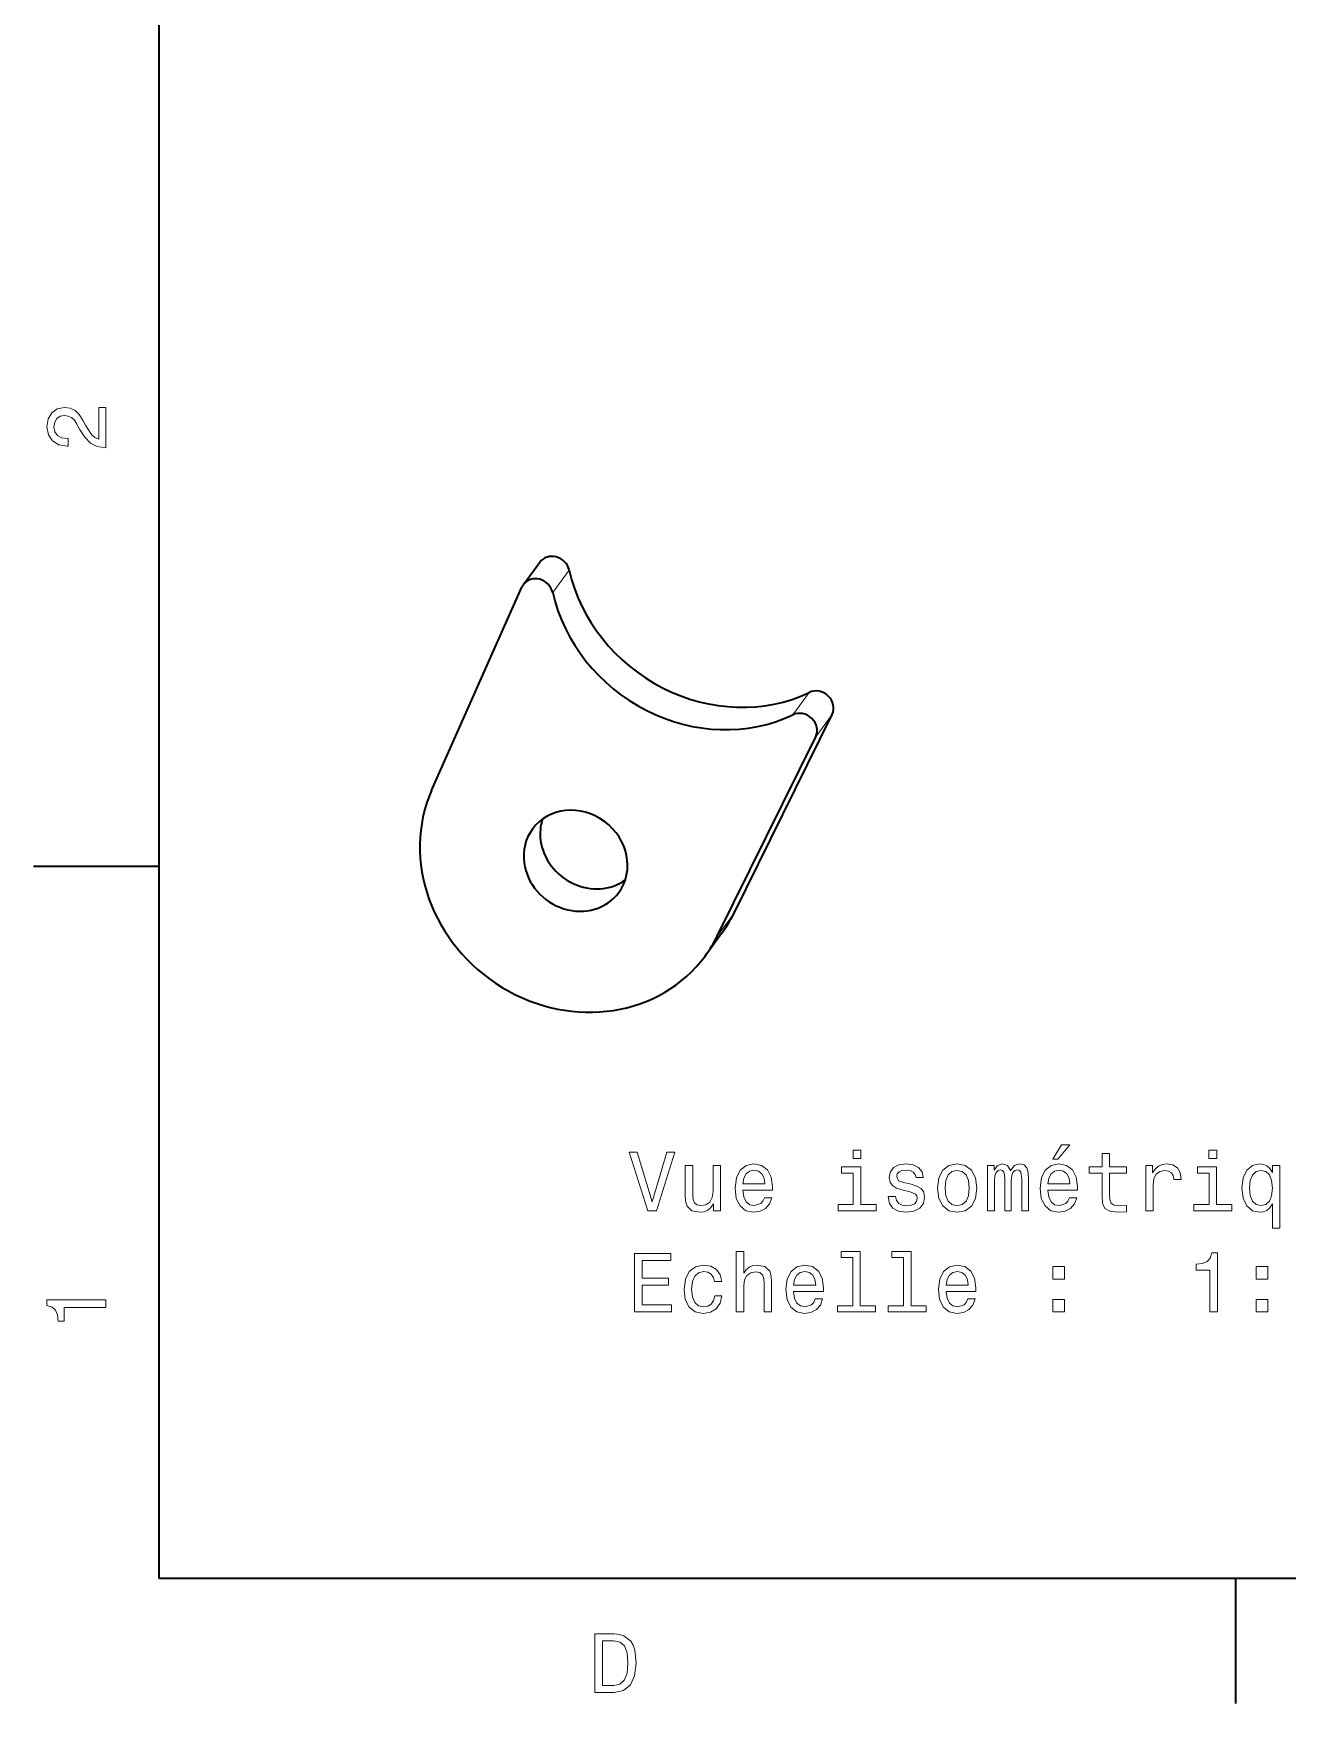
# Model space of a CAD drawing. Extents: x 0 to 296, y 0 to 210.
# Drawn here: x 2.5 to 77.4, y 2.5 to 102.3 of the extents above; entities that cross this region are included whole.
import ezdxf

# ---------------------------------------------------------------- set-up
doc = ezdxf.new("R2010")
doc.units = 0

msp = doc.modelspace()

# ---------------------------------------------------------------- linework, layer by layer
at = {"color": 7, "lineweight": 35}
for p, q in [((10, 200), (10, 10)), ((10, 10), (287, 10))]:
    msp.add_line(p, q, dxfattribs=at)
at = {"color": 7, "lineweight": 35, "ltscale": 0.041511}
for p, q in [((31.762405, 69.340767), (32.746487, 70.678162)), ((43.600109, 48.491905), (42.616024, 47.154518))]:
    msp.add_line(p, q, dxfattribs=at)
at = {"color": 7, "lineweight": 13, "ltscale": 0.041511}
for p, q in [((33.51358, 68.870819), (34.497665, 70.208206)), ((47.851917, 61.561501), (48.836002, 62.898888)), ((49.220947, 60.239227), (50.205032, 61.576614)), ((44.325008, 49.683144), (43.340923, 48.345757))]:
    msp.add_line(p, q, dxfattribs=at)
at = {"color": 7, "lineweight": 35, "ltscale": 0.332148}
msp.add_line((26.285084, 57.040382), (31.672127, 69.185165), dxfattribs=at)
at = {"color": 7, "lineweight": 35, "ltscale": 0.33169}
for p, q in [((44.325008, 49.683144), (50.205032, 61.576614)), ((43.340923, 48.345757), (49.220947, 60.239227))]:
    msp.add_line(p, q, dxfattribs=at)
at = {"color": 7, "lineweight": 35, "ltscale": 0.1875}
for p, q in [((10, 52.5), (2.5, 52.5)), ((74.300003, 10), (74.300003, 2.5))]:
    msp.add_line(p, q, dxfattribs=at)
at = {"color": 7, "lineweight": 13}
for points in [[(6.833213, 77.519447), (6.833213, 79.925072), (6.399496, 79.925072), (6.399496, 78.023773), (6.162464, 78.129684), (5.965778, 78.311241), (5.607709, 78.871033), (5.456412, 79.168587), (5.239553, 79.501442), (4.987392, 79.738472), (4.689842, 79.874641), (4.351945, 79.925072), (3.928314, 79.839333), (3.595461, 79.602303), (3.383646, 79.239189), (3.307997, 78.770172), (3.393732, 78.286018), (3.630764, 77.91787), (4.009006, 77.680832), (4.508286, 77.600143), (4.578891, 77.600143), (4.578891, 78.059074), (4.538545, 78.059074), (4.195605, 78.104462), (3.943444, 78.240631), (3.782061, 78.457489), (3.726585, 78.744957), (3.777017, 79.03746), (3.903098, 79.254318), (4.099784, 79.395531), (4.346902, 79.445961), (4.578891, 79.41066), (4.775577, 79.314842), (4.947046, 79.153458), (5.098343, 78.931557), (5.259727, 78.634003), (5.572406, 78.139771), (5.90526, 77.791786), (6.308718, 77.585014), (6.818084, 77.519447)], [(40.331715, 35.445297), (39.454193, 32.464748), (38.551453, 35.445297), (38.072346, 35.445297), (39.20203, 31.940254), (39.706352, 31.940254), (40.810822, 35.445297)], [(51.926094, 35.561291), (51.457073, 35.561291), (51.457073, 35.056969), (51.926094, 35.056969)], [(63.394394, 35.016624), (63.691944, 35.016624), (64.392952, 35.87397), (63.898716, 35.87397)], [(66.329552, 34.179447), (66.329552, 32.822819), (66.35981, 32.38406), (66.501022, 32.081463), (66.78344, 31.904951), (67.26255, 31.844433), (67.787048, 31.86965), (67.787048, 32.252934), (67.403763, 32.222675), (67.055779, 32.26302), (66.869179, 32.389103), (66.788483, 32.600918), (66.773354, 32.898468), (66.773354, 34.179447), (67.787048, 34.179447), (67.787048, 34.55769), (66.773354, 34.55769), (66.773354, 35.349476), (66.329552, 35.349476), (66.329552, 34.55769), (65.562981, 34.55769), (65.562981, 34.179447)], [(73.178253, 35.561291), (72.709229, 35.561291), (72.709229, 35.056969), (73.178253, 35.056969)], [(43.534164, 34.648468), (43.090359, 34.648468), (43.090359, 33.085068), (43.039925, 32.721954), (42.893673, 32.459705), (42.666729, 32.298325), (42.369179, 32.24789), (42.132145, 32.288239), (41.98085, 32.409275), (41.895115, 32.616047), (41.874943, 32.908554), (41.874943, 34.648468), (41.431137, 34.648468), (41.431137, 32.86821), (41.446266, 32.510139), (41.542088, 32.212589), (41.834595, 31.940254), (42.303616, 31.844433), (42.555779, 31.879736), (42.772636, 31.970514), (42.959236, 32.126854), (43.110531, 32.353798), (43.110531, 31.940254), (43.534164, 31.940254)], [(44.870617, 33.16576), (46.645836, 33.16576), (46.650879, 33.372532), (46.570187, 33.952503), (46.348282, 34.386219), (45.995258, 34.648468), (45.526237, 34.744289), (45.067303, 34.643425), (44.714279, 34.361004), (44.487331, 33.902069), (44.406643, 33.296883), (44.482288, 32.676567), (44.709236, 32.222675), (45.057217, 31.940254), (45.511108, 31.844433), (45.90448, 31.909994), (46.227245, 32.081463), (46.464279, 32.353798), (46.600445, 32.716911), (46.161686, 32.716911), (46.070908, 32.515182), (45.939781, 32.363884), (45.566582, 32.242847), (45.279121, 32.298325), (45.06226, 32.474838), (44.921051, 32.762299), (44.870617, 33.150627)], [(44.870617, 33.538956), (44.926094, 33.88694), (45.06226, 34.144146), (45.269035, 34.300484), (45.541367, 34.355961), (45.808659, 34.300484), (46.01543, 34.144146), (46.14151, 33.88694), (46.186901, 33.538956)], [(51.910965, 32.313454), (51.910965, 34.55769), (50.771194, 34.55769), (50.771194, 34.179447), (51.467159, 34.179447), (51.467159, 32.313454), (50.55938, 32.313454), (50.55938, 31.940254), (52.828831, 31.940254), (52.828831, 32.313454)], [(54.916729, 33.518784), (54.488052, 33.619648), (54.17033, 33.735641), (54.064423, 33.972675), (54.094681, 34.139103), (54.200592, 34.260139), (54.372059, 34.335789), (54.619179, 34.366047), (54.856209, 34.335789), (55.042809, 34.24501), (55.163849, 34.108841), (55.214279, 33.927284), (55.647995, 33.927284), (55.647995, 33.937374), (55.57235, 34.265182), (55.365578, 34.522388), (55.042809, 34.683769), (54.619179, 34.744289), (54.190506, 34.683769), (53.877823, 34.517342), (53.681137, 34.270226), (53.620621, 33.957546), (53.666008, 33.654953), (53.807217, 33.443134), (54.039207, 33.29184), (54.377102, 33.185932), (54.871338, 33.064896), (55.173935, 32.938812), (55.254623, 32.837948), (55.284882, 32.686653), (55.239494, 32.500053), (55.118458, 32.358841), (54.921772, 32.268063), (54.659523, 32.237804), (54.382149, 32.268063), (54.180416, 32.37397), (54.04425, 32.545441), (53.988773, 32.782475), (53.560101, 32.782475), (53.630707, 32.379017), (53.837479, 32.08651), (54.165287, 31.909994), (54.619179, 31.844433), (55.093239, 31.909994), (55.441223, 32.08651), (55.653038, 32.368927), (55.728687, 32.737083), (55.67321, 33.054806), (55.516872, 33.271667), (55.259666, 33.412876)], [(56.495258, 33.29184), (56.575951, 32.676567), (56.807938, 32.222675), (57.176094, 31.940254), (57.67033, 31.844433), (58.159523, 31.940254), (58.527679, 32.217632), (58.759666, 32.671524), (58.845402, 33.29184), (58.759666, 33.907112), (58.527679, 34.366047), (58.159523, 34.643425), (57.67033, 34.744289), (57.176094, 34.643425), (56.807938, 34.361004), (56.575951, 33.907112)], [(56.94915, 33.296883), (56.994537, 33.750774), (57.13575, 34.078583), (57.362694, 34.280312), (57.67033, 34.350918), (57.972923, 34.280312), (58.199867, 34.083626), (58.34108, 33.750774), (58.39151, 33.296883), (58.34108, 32.837948), (58.199867, 32.505096), (57.972923, 32.303368), (57.67033, 32.237804), (57.362694, 32.303368), (57.13575, 32.505096), (56.994537, 32.837948)], [(59.485893, 31.940254), (59.894394, 31.940254), (59.894394, 33.750774), (59.919609, 34.023106), (59.995262, 34.219791), (60.111252, 34.335789), (60.26255, 34.381176), (60.383591, 34.340832), (60.464279, 34.239967), (60.504623, 34.068497), (60.519753, 33.841553), (60.519753, 31.940254), (60.903038, 31.940254), (60.903038, 33.750774), (60.928257, 34.018063), (61.003906, 34.214748), (61.124943, 34.335789), (61.276237, 34.381176), (61.397278, 34.340832), (61.477966, 34.239967), (61.5284, 33.841553), (61.5284, 31.940254), (61.936905, 31.940254), (61.936905, 33.811291), (61.911686, 34.199619), (61.830994, 34.497169), (61.669609, 34.678726), (61.407364, 34.744289), (61.099724, 34.643425), (60.862694, 34.350918), (60.676094, 34.638382), (60.363415, 34.744289), (60.075951, 34.643425), (59.879265, 34.361004), (59.879265, 34.648468), (59.485893, 34.648468)], [(63.086758, 33.16576), (64.861969, 33.16576), (64.86702, 33.372532), (64.786324, 33.952503), (64.564423, 34.386219), (64.211395, 34.648468), (63.742378, 34.744289), (63.283443, 34.643425), (62.93042, 34.361004), (62.703472, 33.902069), (62.62278, 33.296883), (62.698429, 32.676567), (62.925373, 32.222675), (63.273357, 31.940254), (63.727249, 31.844433), (64.120621, 31.909994), (64.44339, 32.081463), (64.68042, 32.353798), (64.816582, 32.716911), (64.377823, 32.716911), (64.287048, 32.515182), (64.155922, 32.363884), (63.782722, 32.242847), (63.495258, 32.298325), (63.2784, 32.474838), (63.137192, 32.762299), (63.086758, 33.150627)], [(63.086758, 33.538956), (63.142235, 33.88694), (63.2784, 34.144146), (63.485172, 34.300484), (63.757507, 34.355961), (64.024796, 34.300484), (64.231567, 34.144146), (64.357651, 33.88694), (64.403038, 33.538956)], [(68.936897, 31.940254), (69.380707, 31.940254), (69.380707, 33.488525), (69.426094, 33.861725), (69.562256, 34.129013), (69.784164, 34.290398), (70.081711, 34.345875), (70.303619, 34.31057), (70.470039, 34.209705), (70.570908, 34.038239), (70.606209, 33.806248), (71.055054, 33.806248), (70.994537, 34.214748), (70.82811, 34.507256), (70.550735, 34.683769), (70.172485, 34.744289), (69.915283, 34.703941), (69.693382, 34.603077), (69.496696, 34.43161), (69.340355, 34.199619), (69.340355, 34.648468), (68.936897, 34.648468)], [(73.163124, 32.313454), (73.163124, 34.55769), (72.023354, 34.55769), (72.023354, 34.179447), (72.719315, 34.179447), (72.719315, 32.313454), (71.811539, 32.313454), (71.811539, 31.940254), (74.080994, 31.940254), (74.080994, 32.313454)], [(76.506783, 34.229881), (76.350441, 34.456825), (76.173935, 34.61821), (75.967155, 34.708984), (75.730125, 34.744289), (75.301453, 34.643425), (74.968597, 34.361004), (74.75174, 33.907112), (74.676086, 33.296883), (74.75174, 32.68161), (74.968597, 32.227718), (75.301453, 31.940254), (75.730125, 31.844433), (75.967155, 31.874693), (76.168884, 31.960426), (76.345398, 32.116768), (76.506783, 32.353798), (76.506783, 30.891262), (76.950592, 30.891262), (76.950592, 34.648468), (76.506783, 34.648468)], [(75.129982, 33.296883), (75.175369, 33.745731), (75.316582, 34.07354), (75.528397, 34.275269), (75.805771, 34.345875), (76.098282, 34.275269), (76.320183, 34.078583), (76.451309, 33.750774), (76.50174, 33.296883), (76.451309, 32.837948), (76.320183, 32.510139), (76.098282, 32.308411), (75.805771, 32.242847), (75.528397, 32.308411), (75.316582, 32.510139), (75.175369, 32.842991)], [(38.395115, 25.893425), (40.614136, 25.893425), (40.614136, 26.317057), (38.859093, 26.317057), (38.859093, 27.502214), (40.422493, 27.502214), (40.422493, 27.920803), (38.859093, 27.920803), (38.859093, 28.969793), (40.573788, 28.969793), (40.573788, 29.393425), (38.395115, 29.393425)], [(44.482288, 25.893425), (44.926094, 25.893425), (44.926094, 27.456825), (44.971481, 27.814896), (45.117737, 28.077143), (45.344681, 28.238525), (45.647274, 28.299046), (45.889351, 28.248611), (46.040649, 28.112446), (46.116295, 27.8855), (46.14151, 27.582907), (46.14151, 25.893425), (46.585316, 25.893425), (46.585316, 27.673685), (46.565144, 28.031754), (46.474365, 28.329304), (46.176815, 28.601639), (45.712837, 28.69746), (45.460678, 28.662157), (45.243816, 28.566336), (45.06226, 28.415039), (44.926094, 28.208267), (44.926094, 29.514462), (44.482288, 29.514462)], [(51.436901, 29.141264), (51.436901, 26.266624), (50.524078, 26.266624), (50.524078, 25.893425), (52.788486, 25.893425), (52.788486, 26.266624), (51.880707, 26.266624), (51.880707, 29.514462), (50.740936, 29.514462), (50.740936, 29.141264)], [(54.472923, 29.141264), (54.472923, 26.266624), (53.560101, 26.266624), (53.560101, 25.893425), (55.824509, 25.893425), (55.824509, 26.266624), (54.916729, 26.266624), (54.916729, 29.514462), (53.776958, 29.514462), (53.776958, 29.141264)], [(72.759666, 25.893425), (73.218597, 25.893425), (73.218597, 29.41864), (72.875656, 29.41864), (72.784882, 29.111004), (72.603325, 28.904232), (72.325943, 28.783195), (71.942657, 28.742849), (71.942657, 28.384779), (72.759666, 28.384779)], [(43.171051, 27.703943), (43.60981, 27.703943), (43.519035, 28.107403), (43.302174, 28.425125), (42.964279, 28.621811), (42.525517, 28.69746), (42.041367, 28.596596), (41.67321, 28.314175), (41.441223, 27.85524), (41.360531, 27.239967), (41.43618, 26.629736), (41.663124, 26.175846), (42.021194, 25.893425), (42.510387, 25.797604), (42.944107, 25.873253), (43.282001, 26.085068), (43.513988, 26.417921), (43.614853, 26.861725), (43.191223, 26.861725), (43.115574, 26.579304), (42.974365, 26.367489), (42.772636, 26.236364), (42.525517, 26.196018), (42.21788, 26.261581), (41.995979, 26.46331), (41.85981, 26.791119), (41.814423, 27.255096), (41.85981, 27.708986), (42.001022, 28.036797), (42.227966, 28.238525), (42.525517, 28.309132), (42.787766, 28.263742), (42.984451, 28.147747), (43.115574, 27.956104)], [(47.906639, 27.118929), (49.681858, 27.118929), (49.686901, 27.325701), (49.606209, 27.905672), (49.384308, 28.33939), (49.031281, 28.601639), (48.56226, 28.69746), (48.103329, 28.596596), (47.750301, 28.314175), (47.523357, 27.85524), (47.442665, 27.250053), (47.518314, 26.629736), (47.745258, 26.175846), (48.093239, 25.893425), (48.547131, 25.797604), (48.940502, 25.863165), (49.263268, 26.034636), (49.500301, 26.306971), (49.636467, 26.670082), (49.197708, 26.670082), (49.10693, 26.468353), (48.975807, 26.317057), (48.602608, 26.196018), (48.315144, 26.251493), (48.098282, 26.428007), (47.957073, 26.715471), (47.906639, 27.1038)], [(47.906639, 27.492128), (47.962116, 27.840111), (48.098282, 28.097315), (48.305058, 28.253654), (48.577393, 28.309132), (48.844681, 28.253654), (49.051453, 28.097315), (49.177536, 27.840111), (49.222923, 27.492128)], [(57.014709, 27.118929), (58.789925, 27.118929), (58.794968, 27.325701), (58.714279, 27.905672), (58.492378, 28.33939), (58.139351, 28.601639), (57.67033, 28.69746), (57.211395, 28.596596), (56.858372, 28.314175), (56.631424, 27.85524), (56.550735, 27.250053), (56.626381, 26.629736), (56.853325, 26.175846), (57.201309, 25.893425), (57.655201, 25.797604), (58.048573, 25.863165), (58.371338, 26.034636), (58.608372, 26.306971), (58.744537, 26.670082), (58.305779, 26.670082), (58.214996, 26.468353), (58.083878, 26.317057), (57.710678, 26.196018), (57.42321, 26.251493), (57.206352, 26.428007), (57.065144, 26.715471), (57.014709, 27.1038)], [(57.014709, 27.492128), (57.070187, 27.840111), (57.206352, 28.097315), (57.413124, 28.253654), (57.685463, 28.309132), (57.952751, 28.253654), (58.159523, 28.097315), (58.285606, 27.840111), (58.330994, 27.492128)], [(63.394394, 27.850197), (64.090363, 27.850197), (64.090363, 28.601639), (63.394394, 28.601639)], [(75.538483, 27.850197), (76.234451, 27.850197), (76.234451, 28.601639), (75.538483, 28.601639)], [(6.833213, 26.159222), (6.833213, 26.618156), (3.307997, 26.618156), (3.307997, 26.275217), (3.615634, 26.184439), (3.822406, 26.002882), (3.943444, 25.725506), (3.98379, 25.34222), (4.341859, 25.34222), (4.341859, 26.159222)], [(63.394394, 25.893425), (64.090363, 25.893425), (64.090363, 26.644865), (63.394394, 26.644865)], [(75.538483, 25.893425), (76.234451, 25.893425), (76.234451, 26.644865), (75.538483, 26.644865)], [(37.194958, 6.666787), (36.029972, 6.666787), (36.029972, 3.166787), (37.194958, 3.166787), (37.744667, 3.277738), (38.153168, 3.615634), (38.405331, 4.165346), (38.496109, 4.916787), (38.415417, 5.683357), (38.314552, 5.985951), (38.173344, 6.228026), (37.764839, 6.555836), (37.497551, 6.636527)], [(37.159653, 6.248199), (37.542938, 6.17255), (37.805187, 5.940562), (37.961525, 5.527017), (38.011959, 4.916787), (37.956482, 4.326729), (37.800144, 3.913184), (37.532852, 3.666066), (37.159653, 3.585375), (36.498989, 3.585375), (36.498989, 6.248199)]]:
    msp.add_lwpolyline(points, close=True, dxfattribs=at)
at = {"color": 7, "lineweight": 35}
for centre, major_axis, start_param, end_param in [((33.551926, 70.085472), (-0.80545, 0.592667), 3.952272322, 6.28316481), ((43.955074, 71.435501), (-8.054466, 5.926682), 0.810679669, 2.688438415), ((32.567841, 68.748085), (-0.80545, 0.592667), 6.28316481, 6.481022663), ((32.567841, 68.748085), (-0.80545, 0.592667), 3.952272322, 6.28316481), ((42.970989, 70.098114), (-8.054466, 5.926682), 0.810679669, 2.688438415), ((49.324097, 62.045227), (-0.80545, 0.592667), 3.301280728, 5.830031069), ((48.340012, 60.70784), (-0.80545, 0.592667), 3.301280728, 5.830031069), ((34.883938, 52.844398), (-7.732292, 5.689621), 0.197837356, 3.141553783), ((34.883938, 52.844398), (-2.577431, 1.896545), 3.14155436, 6.283147013), ((35.868019, 54.181793), (-2.577431, 1.896545), 0.289067676, 0.720250546), ((34.883938, 52.844398), (-2.577431, 1.896545), 6.283147013, 7.003435853), ((35.868019, 54.181793), (-2.577431, 1.896545), 0.720250546, 2.852582441), ((34.883938, 52.844398), (-2.577431, 1.896545), 0.720250546, 3.14155436), ((35.868019, 54.181793), (-7.732292, 5.689621), 3.141553783, 3.301280728), ((34.883938, 52.844398), (-7.732292, 5.689621), 3.141553783, 3.301280728)]:
    msp.add_ellipse(centre, major_axis=major_axis, ratio=0.909772, start_param=start_param, end_param=end_param, dxfattribs=at)

doc.saveas('drawing.dxf')
